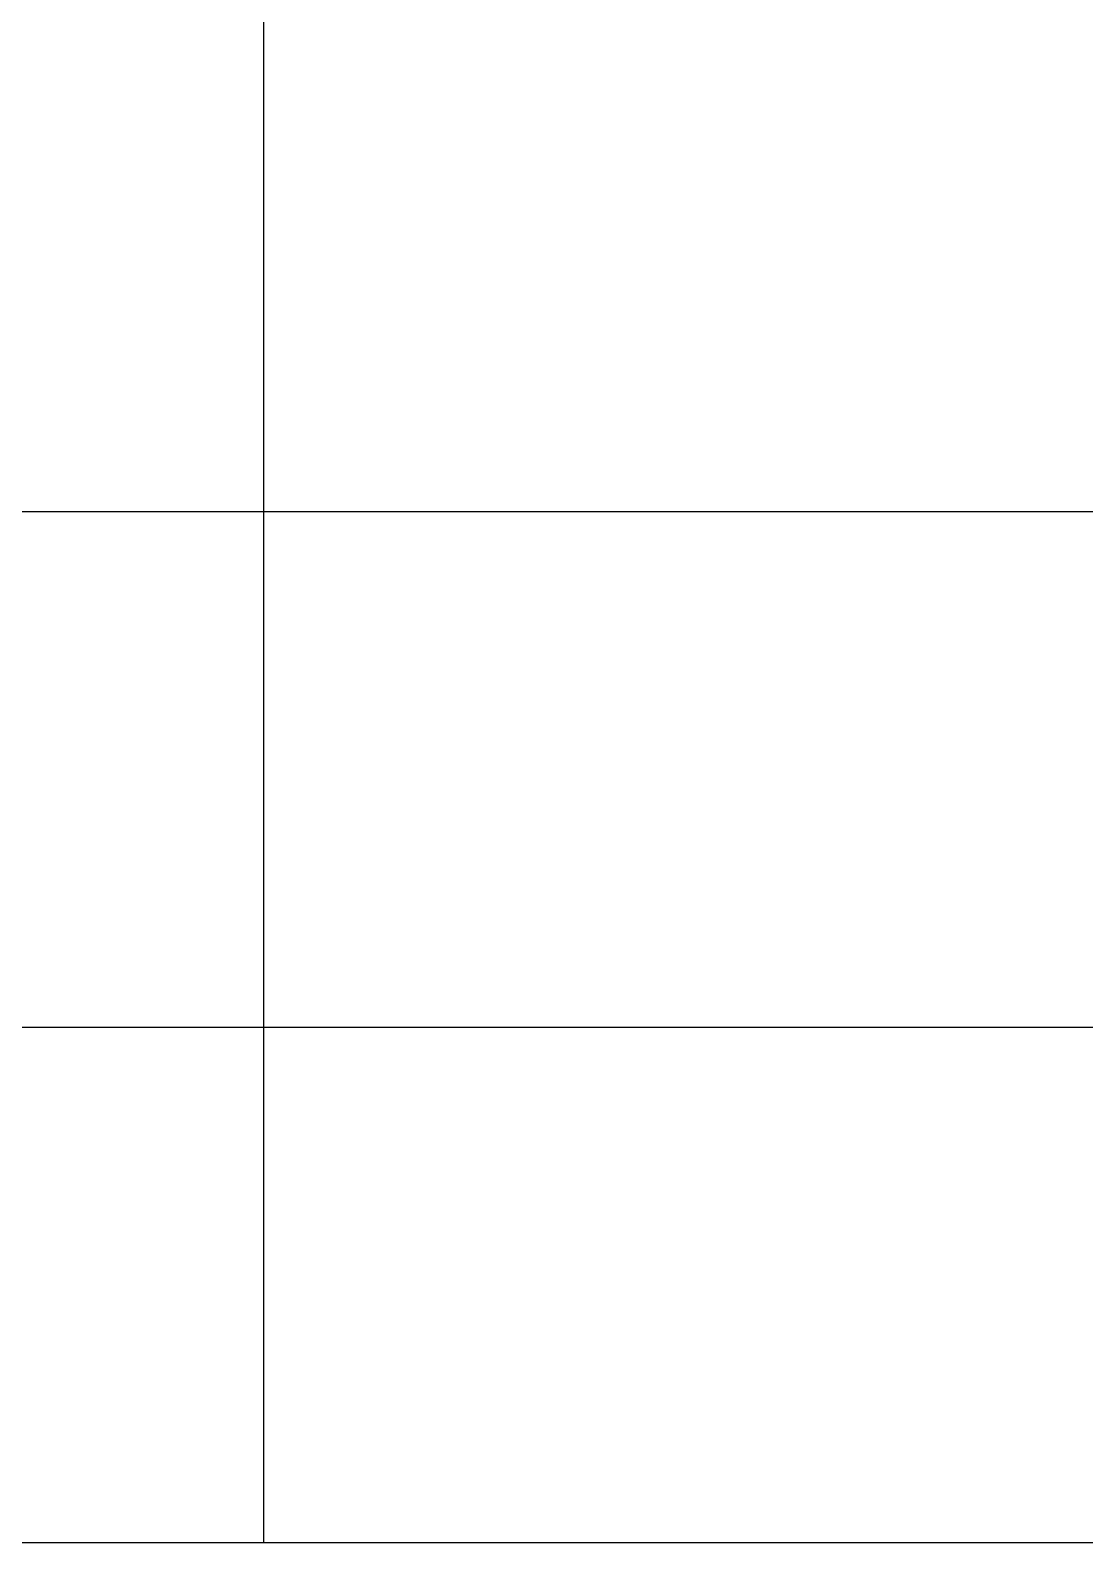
# Model space of a CAD drawing. Header units: millimetres. Extents: x 11242 to 497835, y 4200 to 105100.
# Drawn here: x 87337 to 91431, y 18161 to 24031 of the extents above; entities that cross this region are included whole.
import ezdxf

# ---------------------------------------------------------------- set-up
doc = ezdxf.new("R2010")
doc.units = ezdxf.units.MM
doc.header["$LTSCALE"] = 200
for name, color, linetype in [('CON', 2, 'Continuous'), ('ETC-9', 9, 'Continuous'), ('도어표현', 4, 'Continuous')]:
    doc.layers.add(name, color=color, linetype=linetype)

# ---------------------------------------------------------------- blocks, each defined once
blk = doc.blocks.new('천장 범례')
at = {"layer": 'CON'}
blk.add_line((90000, -9673.6), (72000, -9673.6), dxfattribs=at)
at = {"layer": 'ETC-9'}
for p, q in [((77000, 2065.1), (77000, -9673.6)), ((90000, -5673.6), (72000, -5673.6)), ((90000, -5673.6), (72000, -5673.6)), ((90000, -7673.6), (72000, -7673.6))]:
    blk.add_line(p, q, dxfattribs=at)

msp = doc.modelspace()

# ---------------------------------------------------------------- block references
at = {"layer": '도어표현'}
msp.add_blockref('천장 범례', (11242, 27834.9), dxfattribs=at)

doc.saveas('drawing.dxf')
